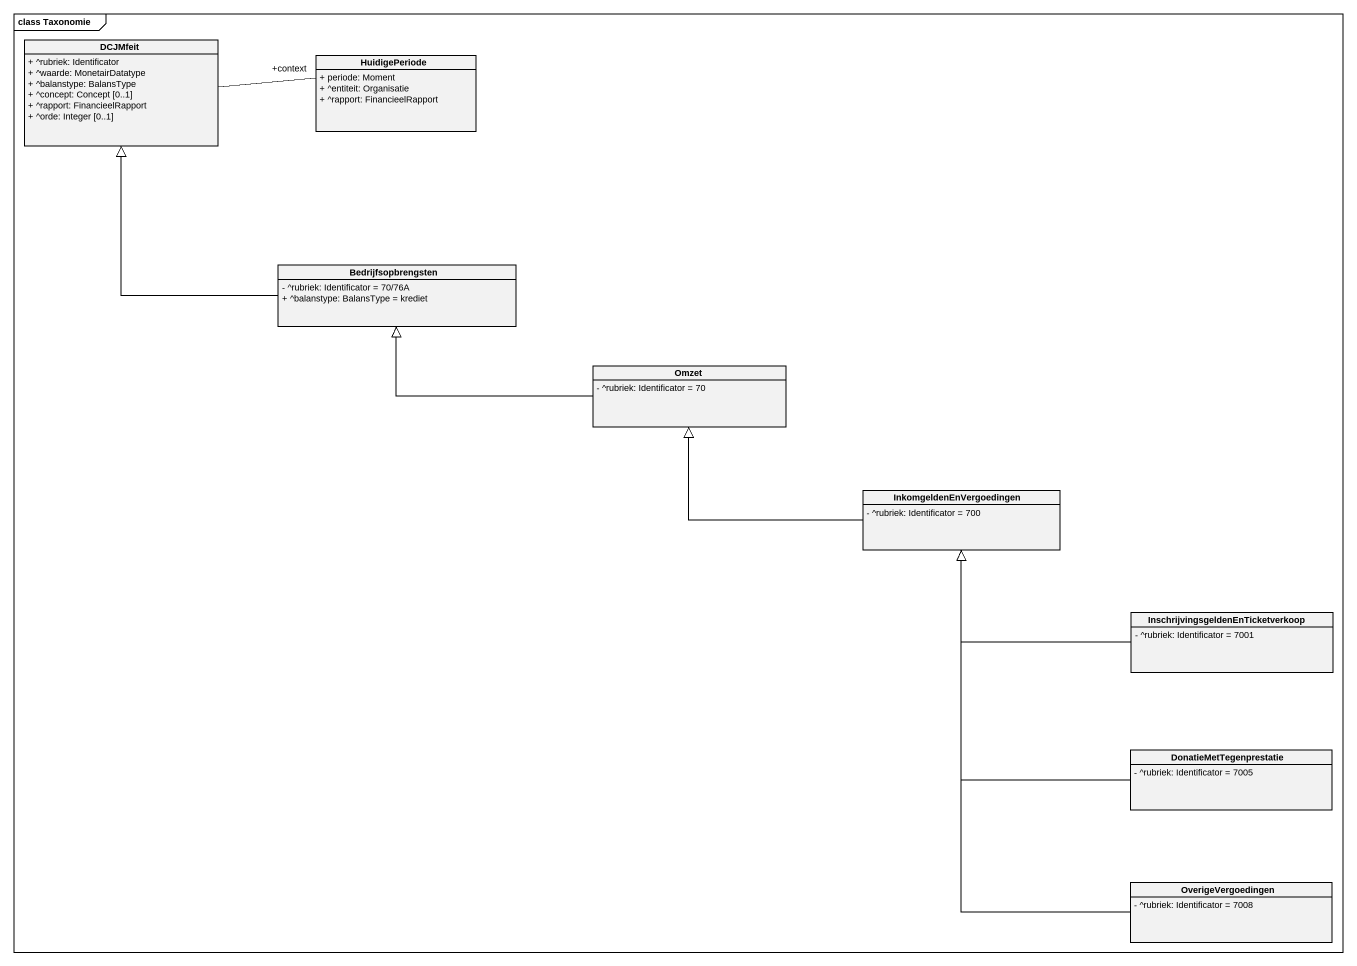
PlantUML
@startuml
mainframe class Taxonomie
hide circle
hide empty members
skinparam classAttributeIconSize 0
class DCJMfeit {
  + ^rubriek: Identificator
  + ^waarde: MonetairDatatype
  + ^balanstype: BalansType
  + ^concept: Concept [0..1]
  + ^rapport: FinancieelRapport
  + ^orde: Integer [0..1]
}
class HuidigePeriode {
  + periode: Moment
  + ^entiteit: Organisatie
  + ^rapport: FinancieelRapport
}
class Bedrijfsopbrengsten {
  - ^rubriek: Identificator = 70/76A
  + ^balanstype: BalansType = krediet
}
class Omzet {
  - ^rubriek: Identificator = 70
}
class InkomgeldenEnVergoedingen {
  - ^rubriek: Identificator = 700
}
class "InschrijvingsgeldenEnTicketverkoop" as InschrijvingsgeldenEnTicketv {
  - ^rubriek: Identificator = 7001
}
class DonatieMetTegenprestatie {
  - ^rubriek: Identificator = 7005
}
class OverigeVergoedingen {
  - ^rubriek: Identificator = 7008
}
DCJMfeit -right- "+context" HuidigePeriode
Bedrijfsopbrengsten -up-|> DCJMfeit
Omzet -left-|> Bedrijfsopbrengsten
InkomgeldenEnVergoedingen -left-|> Omzet
InschrijvingsgeldenEnTicketv -left-|> InkomgeldenEnVergoedingen
DonatieMetTegenprestatie -up-|> InkomgeldenEnVergoedingen
OverigeVergoedingen -up-|> InkomgeldenEnVergoedingen
@enduml
